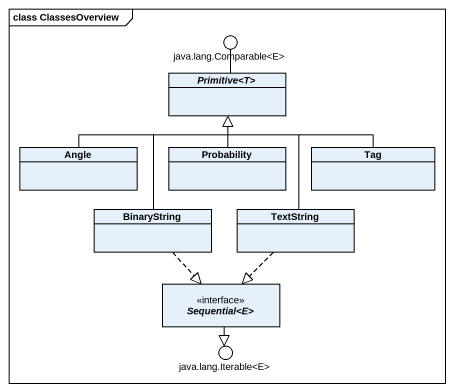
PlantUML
@startuml
mainframe class ClassesOverview
allowmixing
hide circle
hide empty members
() "java.lang.Comparable<E>" as java_lang_Comparable_E
abstract class "Primitive<T>" as Primitive_T
class Angle
class Probability
class Tag
class BinaryString
class TextString
interface "Sequential<E>" as Sequential_E
() "java.lang.Iterable<E>" as java_lang_Iterable_E
Primitive_T -up- java_lang_Comparable_E
Angle -right-|> Primitive_T
Probability -up-|> Primitive_T
Tag -left-|> Primitive_T
BinaryString -up-|> Primitive_T
BinaryString ..|> Sequential_E
TextString -up-|> Primitive_T
TextString ..|> Sequential_E
Sequential_E --|> java_lang_Iterable_E
@enduml
